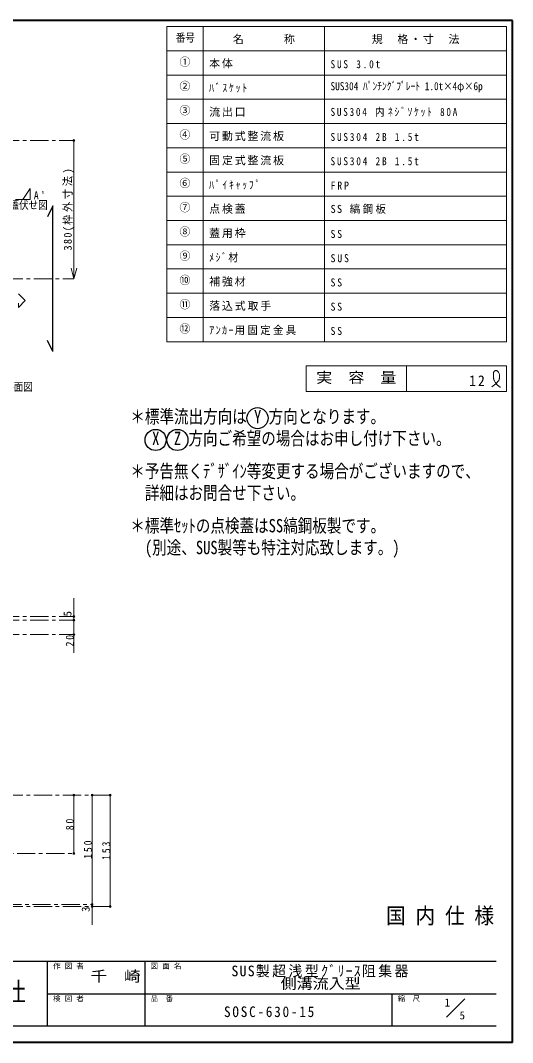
# Model space of a CAD drawing. Units: millimetres at full size, sheet at 1:5. Extents: x -1062 to 963, y -702 to 703.
# Drawn here: x 287 to 963, y -702 to 703 of the extents above; entities that cross this region are included whole.
import ezdxf
from ezdxf.enums import TextEntityAlignment as Align

# ---------------------------------------------------------------- set-up
doc = ezdxf.new("R2010")
doc.units = ezdxf.units.MM
doc.header["$LTSCALE"] = 5
doc.header["$PDMODE"] = 32
doc.header["$PDSIZE"] = 2.5
doc.linetypes.add('CHAIN1', pattern=[8, 5, -1, 1, -1])
doc.layers.add('0-A', color=4, linetype='Continuous', lineweight=9)
doc.styles.add('ＭＳ ゴシック', font='')
doc.styles.get('ＭＳ ゴシック').set_extended_font_data('MS Gothic')

msp = doc.modelspace()

# ---------------------------------------------------------------- linework, layer by layer
at = {"layer": '0-A', "color": 1, "lineweight": 40}
for p, q in [((962.602, 702.509), (-1062.398, 702.509)), ((962.602, -702.491), (962.602, 702.509)), ((962.602, -702.491), (-1062.398, -702.491))]:
    msp.add_line(p, q, dxfattribs=at)
at = {"layer": '0-A', "color": 3, "lineweight": 18}
for p, q in [((487.602, 260.843), (487.602, 694.176)), ((954.269, 694.176), (487.602, 694.176)), ((537.602, 260.843), (537.602, 694.176)), ((704.269, 260.843), (704.269, 694.176)), ((954.269, 260.843), (954.269, 694.176)), ((954.269, 660.843), (487.602, 660.843)), ((954.269, 627.509), (487.602, 627.509)), ((954.269, 594.176), (487.602, 594.176)), ((954.269, 560.843), (487.602, 560.843)), ((954.269, 527.509), (487.602, 527.509)), ((954.269, 494.176), (487.602, 494.176)), ((954.269, 460.843), (487.602, 460.843)), ((954.269, 427.509), (487.602, 427.509)), ((954.269, 394.176), (487.602, 394.176)), ((954.269, 360.843), (487.602, 360.843)), ((954.269, 327.509), (487.602, 327.509)), ((954.269, 294.176), (487.602, 294.176)), ((954.269, 260.843), (487.602, 260.843)), ((679.269, 227.509), (954.269, 227.509)), ((679.269, 192.509), (679.269, 227.509)), ((816.769, 192.509), (816.769, 227.509)), ((954.269, 227.509), (954.269, 192.509)), ((679.269, 192.509), (954.269, 192.509))]:
    msp.add_line(p, q, dxfattribs=at)
at = {"layer": '0-A', "linetype": 'CHAIN1'}
for p, q in [((220.102, 537.509), (360.102, 537.509)), ((-559.898, 456.509), (300.102, 456.509)), ((-494.898, 347.509), (360.102, 347.509)), ((220.102, -116.791), (360.102, -116.791)), ((220.102, -121.791), (360.102, -121.791)), ((220.102, -141.791), (360.102, -141.791)), ((410.102, -362.491), (210.102, -362.491)), ((122.102, -442.491), (360.102, -442.491)), ((183.102, -512.491), (385.102, -512.491)), ((410.102, -515.491), (183.102, -515.491))]:
    msp.add_line(p, q, dxfattribs=at)
at = {"layer": '0-A'}
for p, q in [((360.102, 347.509), (360.102, 537.509)), ((360.102, 347.509), (356.22, 361.998)), ((360.102, 347.509), (363.984, 361.998)), ((360.102, -362.491), (360.102, -442.491)), ((385.102, -362.491), (385.102, -512.491)), ((410.102, -515.491), (410.102, -362.491)), ((385.102, -512.491), (385.102, -540.491))]:
    msp.add_line(p, q, dxfattribs=at)
at = {"layer": '0-A', "color": 5, "lineweight": 25}
for p, q in [((331.435, 447.509), (323.935, 432.509)), ((331.435, 247.509), (331.435, 447.509)), ((331.435, 247.509), (323.935, 262.509))]:
    msp.add_line(p, q, dxfattribs=at)
at = {"layer": '0-A', "color": 6, "lineweight": 25}
for p, q in [((-49.898, -590.705), (940.102, -590.705)), ((324.03, -679.991), (324.03, -590.705)), ((457.959, -679.991), (457.959, -590.705)), ((324.03, -635.348), (940.102, -635.348)), ((797.245, -679.991), (797.245, -635.348)), ((940.102, -679.991), (-49.898, -679.991))]:
    msp.add_line(p, q, dxfattribs=at)
at = {"layer": '0-A', "color": 7, "lineweight": 18}
msp.add_line((871.991, -667.745), (897.245, -642.491), dxfattribs=at)
at = {"layer": '0-A', "linetype": 'CHAIN1'}
msp.add_lwpolyline([(290.102, 456.509), (300.102, 471.509), (300.102, 456.509)], dxfattribs=at)
at = {"layer": '0-A'}
for points in [[(283.977, 326.884), (293.352, 317.509), (283.977, 308.134), (283.977, 313.759)], [(934.086, 198.998), (934.614, 199.354), (935.522, 199.972), (936.426, 200.602), (937.321, 201.248), (938.205, 201.92), (939.075, 202.622), (939.572, 203.047), (940.162, 203.578), (941.142, 204.542), (942.056, 205.565), (942.878, 206.648), (943.585, 207.789), (944.15, 208.988), (944.404, 209.708), (944.544, 210.212), (944.722, 211.097), (944.825, 212.002), (944.859, 212.921), (944.829, 213.849), (944.741, 214.783), (944.666, 215.325), (944.584, 215.804), (944.407, 216.621), (944.174, 217.416), (943.873, 218.178), (943.494, 218.893), (943.024, 219.548), (942.706, 219.897), (942.486, 220.104), (942.076, 220.431), (941.63, 220.712), (941.156, 220.938), (940.657, 221.1), (940.139, 221.188), (939.833, 221.203), (939.569, 221.192), (939.114, 221.127), (938.671, 221.004), (938.25, 220.828)], [(938.25, 220.828), (937.864, 220.603), (937.523, 220.333), (937.351, 220.158), (937.116, 219.846), (936.827, 219.238), (936.658, 218.56), (936.579, 217.83), (936.558, 217.068), (936.564, 216.294), (936.567, 215.848), (936.562, 215.244), (936.533, 214.227), (936.498, 213.237), (936.483, 212.269), (936.51, 211.318), (936.604, 210.38), (936.698, 209.839), (936.809, 209.362), (937.06, 208.545), (937.378, 207.739), (937.753, 206.948), (938.175, 206.176), (938.637, 205.427), (938.918, 205.006), (939.136, 204.696), (939.52, 204.173), (939.915, 203.662), (940.321, 203.159), (940.734, 202.66), (941.154, 202.161), (941.4, 201.871), (941.664, 201.561), (942.126, 201.03), (942.604, 200.514), (943.103, 200.027), (943.63, 199.582), (944.191, 199.193), (944.535, 198.998), (944.687, 198.922)], [(944.687, 198.922), (944.954, 198.801), (945.227, 198.69), (945.504, 198.588), (945.785, 198.491), (946.068, 198.398), (946.233, 198.345)], [(360.102, -91.791), (360.102, -121.791), (360.102, -166.791)]]:
    msp.add_lwpolyline(points, dxfattribs=at)
at = {"layer": '0-A', "color": 5, "lineweight": 25}
for centre in [(612.352, 155.843), (472.352, 125.843), (502.352, 125.843)]:
    msp.add_circle(centre, 14.5, dxfattribs=at)
at = {"layer": '0-A'}
for p in [(360.102, 537.509), (360.102, -116.791), (360.102, -121.791), (360.102, -141.791), (360.102, -362.491), (385.102, -362.491), (410.102, -362.491), (360.102, -442.491), (385.102, -512.491), (385.102, -515.491), (410.102, -515.491)]:
    msp.add_point(p, dxfattribs=at)

# ---------------------------------------------------------------- texts
at = {"layer": '0-A', "color": 7, "style": 'ＭＳ ゴシック'}
for s, height, width, p in [('番号', 11, 0.85, (500.102, 670.009)), ('SUS304 ﾊﾟﾝﾁﾝｸﾞﾌﾟﾚｰﾄ 1.0t×4φ×6p', 11, 0.85, (712.602, 603.343)), ('標準点検蓋伏せ図', 11, 0.85, (219.435, 440.009)), ('実\u3000容\u3000量', 14.66, 1.1, (693.019, 200.009)), ('本体平面図', 11, 0.85, (238.185, 190.009)), ('＊標準流出方向は Y 方向となります。', 18.33, 0.8, (437.602, 143.343)), (' X  Z 方向ご希望の場合はお申し付け下さい。', 18.33, 0.8, (457.602, 113.343)), ('＊予告無くﾃﾞｻﾞｲﾝ等変更する場合がございますので、', 18.33, 0.8, (437.602, 68.343)), ('詳細はお問合せ下さい。', 18.33, 0.8, (457.602, 38.343)), ('＊標準ｾｯﾄの点検蓋はSS縞鋼板製です。', 18.33, 0.8, (437.602, -6.657)), ('(別途、SUS製等も特注対応致します。)', 18.33, 0.8, (457.602, -36.657)), ('国 内 仕 様', 21.99, 0.9, (788.852, -545.705)), ('千\u3000崎', 14.66, 1.15, (382.959, -623.026)), ('工業株式会社', 25.66, 0.95, (94.566, -652.848)), ('側溝流入型', 14.66, 1.1, (644.03, -633.026))]:
    msp.add_text(s, height=height, dxfattribs=dict(at, width=width)).set_placement(p, align=Align.BOTTOM_LEFT)
for s, height, p in [('①', 11, (505.102, 636.676)), ('②', 11, (505.102, 603.343)), ('③', 11, (505.102, 570.009)), ('④', 11, (505.102, 536.676)), ('⑤', 11, (505.102, 503.343)), ('⑥', 11, (505.102, 470.009)), ('⑦', 11, (505.102, 436.676)), ('⑧', 11, (505.102, 403.343)), ('⑨', 11, (505.102, 370.009)), ('⑩', 11, (505.102, 336.676)), ('⑪', 11, (505.102, 303.343)), ('⑫', 11, (505.102, 270.009)), ('作 図 者', 7.331, (331.53, -603.205)), ('図 面 名', 7.331, (465.459, -603.205)), ('検 図 者', 7.331, (331.53, -647.848)), ('品\u3000番', 7.331, (465.459, -647.848)), ('縮\u3000尺', 7.331, (804.745, -647.848)), ('1', 11, (869.451, -656.252)), ('5', 11, (889.811, -673.942))]:
    msp.add_text(s, height=height, dxfattribs=at).set_placement(p, align=Align.BOTTOM_LEFT)
for s, p in [('5', (360.102, -116.791)), ('3', (385.102, -522.991))]:
    msp.add_text(s, height=11, rotation=90, dxfattribs=at).set_placement(p, align=Align.BOTTOM_LEFT)
at = {"layer": '0-A', "color": 7, "attachment_point": 7, "style": 'ＭＳ ゴシック'}
for s, insert, char_height in [('\\T1.17;名\u3000\u3000\u3000称', (578.435, 670.009), 11), ('\\T1.17;規\u3000格・寸\u3000法', (769.269, 670.009), 11), ('\\T1.17;本体', (545.935, 636.676), 11), ('\\T1.39;\\W0.85;SUS\\~3.0t', (712.602, 636.676), 11), ('\\T1.39;\\W0.85;ﾊﾞｽｹｯﾄ', (545.935, 603.343), 11), ('\\T1.17;流出口', (545.935, 570.009), 11), ('\\T1.37;\\W0.85;SUS304\\~内ﾈｼﾞｿｹｯﾄ\\~80A', (712.602, 570.009), 11), ('\\T1.17;可動式整流板', (545.935, 536.676), 11), ('\\T1.39;\\W0.85;SUS304\\~2B\\~1.5t', (712.602, 536.676), 11), ('\\T1.17;固定式整流板', (545.935, 503.343), 11), ('\\T1.39;\\W0.85;SUS304\\~2B\\~1.5t', (712.602, 503.343), 11), ('\\T1.39;\\W0.85;ﾊﾟｲｷｬｯﾌﾟ', (545.935, 470.009), 11), ('\\T1.38;\\W0.9;FRP', (712.602, 470.009), 11), ("\\T1.36;\\W0.9;A'", (305.102, 456.509), 11), ('\\T1.17;点検蓋', (545.935, 436.676), 11), ('\\T1.24;\\W0.95;SS\\~縞鋼板', (712.602, 436.676), 11), ('\\T1.17;蓋用枠', (545.935, 403.343), 11), ('\\T1.36;\\W0.9;SS', (712.602, 403.343), 11), ('\\T1.3;\\W0.9;ﾒｼﾞ材', (545.935, 370.009), 11), ('\\T1.38;\\W0.9;SUS', (712.602, 370.009), 11), ('\\T1.17;補強材', (545.935, 336.676), 11), ('\\T1.36;\\W0.9;SS', (712.602, 336.676), 11), ('\\T1.17;落込式取手', (545.935, 303.343), 11), ('\\T1.36;\\W0.9;SS', (712.602, 303.343), 11), ('\\T1.23;\\W0.95;ｱﾝｶｰ用固定金具', (545.935, 270.009), 11), ('\\T1.36;\\W0.9;SS', (712.602, 270.009), 11), ('\\T1.27;\\W0.95;12', (903.019, 200.009), 14.66), ('\\T1.18;\\W0.95;SUS製超浅型ｸﾞﾘｰｽ阻集器', (576.53, -613.026), 14.66), ('\\T1.28;\\W0.9;SOSC-630-15', (566.352, -667.669), 14.66)]:
    msp.add_mtext(s, dxfattribs=dict(at, insert=insert, char_height=char_height))
at = {"layer": '0-A', "color": 7, "char_height": 11, "attachment_point": 7, "rotation": 90, "style": 'ＭＳ ゴシック'}
for s, insert in [('\\T1.24;\\W0.95;380(枠外寸法)', (360.102, 386.259)), ('\\T1.36;\\W0.9;20', (360.102, -158.041)), ('\\T1.36;\\W0.9;80', (360.102, -410.616)), ('\\T1.38;\\W0.9;150', (385.102, -449.991)), ('\\T1.38;\\W0.9;153', (410.102, -451.491))]:
    msp.add_mtext(s, dxfattribs=dict(at, insert=insert))

doc.saveas('drawing.dxf')
